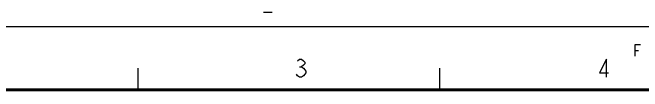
# Model space of a CAD drawing. Header units: millimetres. Extents: x 0 to 2520, y 0 to 1796.
# Drawn here: x 627 to 1254, y 1718 to 1796 of the extents above; entities that cross this region are included whole.
import ezdxf

# ---------------------------------------------------------------- set-up
doc = ezdxf.new("R2010")
doc.units = ezdxf.units.MM
doc.header["$LTSCALE"] = 50
doc.layers.add('20_ALL_FEATURES', color=7, linetype='Continuous')

msp = doc.modelspace()

# ---------------------------------------------------------------- linework, layer by layer
at = {"color": 7, "linetype": 'Continuous'}
for p, q in [((2520, 1782), (0, 1782)), ((1246.568, 1758.406), (1249.848, 1758.406)), ((751.612, 1740.848), (751.612, 1719)), ((912.52, 1742.208), (914.545, 1742.208)), ((1051.612, 1740.848), (1051.612, 1719)), ((1413, 1719), (153, 1719))]:
    msp.add_line(p, q, dxfattribs=at)
for points in [[(1246.568, 1752.574), (1246.568, 1764.238), (1251.816, 1764.238)], [(910.495, 1748.208), (912.52, 1749.708), (914.545, 1749.708), (916.57, 1748.208), (917.583, 1746.708), (917.583, 1745.208), (916.57, 1743.708), (914.545, 1742.208), (916.57, 1740.708), (917.583, 1739.208), (918.595, 1737.708), (918.595, 1736.208), (917.583, 1734.708), (916.57, 1733.208), (914.545, 1731.708), (912.52, 1731.708), (910.495, 1733.208), (909.483, 1734.708)], [(1218.003, 1731.708), (1218.003, 1749.708), (1210.916, 1736.208), (1220.028, 1736.208)]]:
    msp.add_lwpolyline(points, dxfattribs=at)
at = {"color": 7, "linetype": 'Continuous', "const_width": 3}
msp.add_lwpolyline([(1413, 1719), (153, 1719)], dxfattribs=at)
at = {"layer": '20_ALL_FEATURES', "color": 7, "linetype": 'Continuous'}
msp.add_line((885.155, 1796.268), (876.455, 1796.268), dxfattribs=at)

doc.saveas('drawing.dxf')
